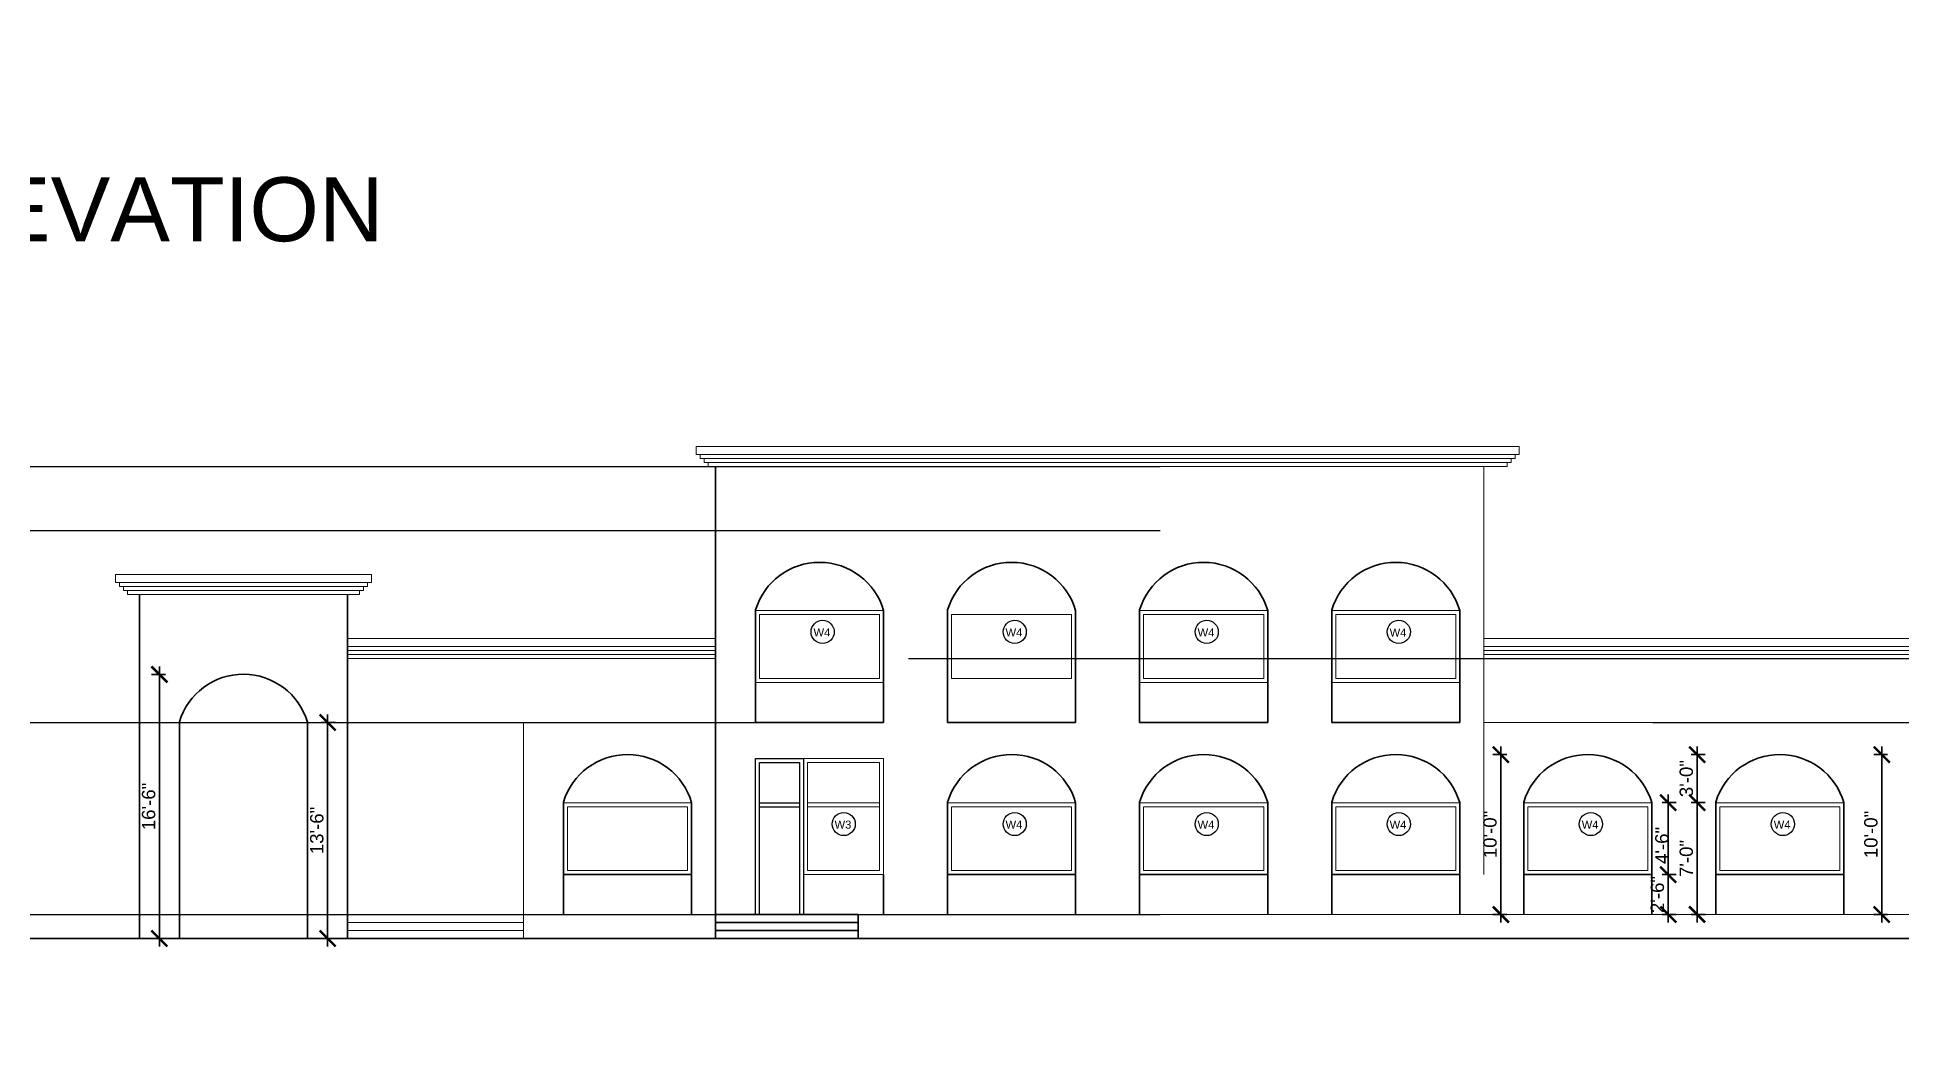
# Model space of a CAD drawing. Header units: feet. Extents: x 15113 to 123217, y -97269 to -8247.
# Drawn here: x 28324 to 29722, y -30204 to -29454 of the extents above; entities that cross this region are included whole.
import ezdxf

# ---------------------------------------------------------------- set-up
doc = ezdxf.new("R2010")
doc.units = ezdxf.units.FT
doc.header["$LTSCALE"] = 50.2
doc.header["$MEASUREMENT"] = 0
doc.header["$PDMODE"] = 3
for name, pattern in [('1', [0]), ('DASHED', [0.75, 0.5, -0.25]), ('DOT', [0.25, 0, -0.25])]:
    doc.linetypes.add(name, pattern=pattern)
doc.layers.get('0').update_dxf_attribs({"lineweight": 35})
for name, color, linetype, lineweight in [('door', 42, 'Continuous', 25), ('elevation 2', 7, 'Continuous', 35), ('lvls', 8, 'DASHED', 40), ('WALL', 1, '1', 30), ('WINDOWS', 5, 'Continuous', 30)]:
    doc.layers.add(name, color=color, linetype=linetype, lineweight=lineweight)
doc.layers.add('Railing', color=35, linetype='Continuous')
doc.layers.add('Text', color=164, linetype='Continuous')
doc.styles.add('5.2 INCH', font='arial.ttf', dxfattribs={"height": 5.2})
doc.styles.get("Standard").update_dxf_attribs({"font": 'arial.ttf'})
doc.dimstyles.new('2.2 INCH', dxfattribs={"dimscale": 0, "dimtxt": 5.2, "dimasz": 3.1, "dimexe": 0.18, "dimexo": 1.063, "dimgap": 0.09, "dimtad": 0, "dimdec": 0, "dimzin": 0, "dimdsep": 46, "dimlunit": 4, "dimtxsty": '5.2 INCH', "dimcen": 0, "dimclrd": 230, "dimclre": 230, "dimclrt": 164, "dimadec": 0, "dimazin": 0, "dimtfac": 1, "dimtdec": 0, "dimtofl": 0, "dimtmove": 0, "dimatfit": 3, "dimfxl": 0.5, "dimtolj": 1, "dimtzin": 0, "dimlwd": 15, "dimlwe": 15, "dimarcsym": 0})
doc.dimstyles.new('judicial academy', dxfattribs={"dimtxt": 10, "dimasz": 12, "dimexe": 6, "dimexo": 6, "dimgap": 3, "dimtad": 1, "dimdec": 4, "dimzin": 3, "dimdsep": 46, "dimlunit": 4, "dimtxsty": 'Standard', "dimblk": 'ARCHTICK', "dimcen": -0.09, "dimdle": 6, "dimclrd": 256, "dimclre": 256, "dimadec": 0, "dimazin": 1, "dimtfac": 1, "dimtdec": 4, "dimtofl": 0, "dimtmove": 1, "dimatfit": 1, "dimfxl": 15, "dimfxlon": 1, "dimtolj": 1, "dimtzin": 0, "dimlwd": -1, "dimlwe": -1, "dimarcsym": 0})

# ---------------------------------------------------------------- blocks, each defined once
blk = doc.blocks.new('_ArchTick')
at = {"color": 0, "linetype": 'ByBlock', "const_width": 0.15}
blk.add_lwpolyline([(-0.5, -0.5), (0.5, 0.5)], dxfattribs=at)
blk = doc.blocks.new('*D408')
at = {"transparency": 16777216}
for p, q in [((29707.3, -29986), (29707.3, -30117.9)), ((29711.7, -29992), (29701.3, -29992)), ((29711.7, -30111.9), (29701.3, -30111.9))]:
    blk.add_line(p, q, dxfattribs=at)
at = {"layer": 'Defpoints', "color": 0, "transparency": 16777216}
for p in [(29717.7, -29992, 0.1), (29707.3, -30111.9), (29717.7, -30111.9, 0)]:
    blk.add_point(p, dxfattribs=at)
at = {"transparency": 16777216, "xscale": 12, "yscale": 12, "zscale": 12}
for p, rotation in [((29707.3, -29992), 90), ((29707.3, -30111.9), 270)]:
    blk.add_blockref('_ArchTick', p, dxfattribs=dict(at, rotation=rotation))
at = {"color": 0, "transparency": 16777216, "insert": (29699.2, -30051.9), "char_height": 10, "attachment_point": 5, "rotation": 90}
blk.add_mtext('\\A1;10\'-0"', dxfattribs=at)
blk = doc.blocks.new('*D412')
at = {"transparency": 16777216}
for p, q in [((29542.7, -30028), (29553.2, -30028)), ((29547.2, -30088), (29547.2, -30022)), ((29542.7, -30082), (29553.2, -30082))]:
    blk.add_line(p, q, dxfattribs=at)
at = {"layer": 'Defpoints', "color": 0, "transparency": 16777216}
for p in [(29526.3, -30028, 0), (29547.2, -30028), (29526.3, -30082)]:
    blk.add_point(p, dxfattribs=at)
at = {"transparency": 16777216, "xscale": 12, "yscale": 12, "zscale": 12}
for p, rotation in [((29547.2, -30028), 90), ((29547.2, -30082), 270)]:
    blk.add_blockref('_ArchTick', p, dxfattribs=dict(at, rotation=rotation))
at = {"color": 0, "transparency": 16777216, "insert": (29542.5, -30060.1), "char_height": 10, "attachment_point": 5, "rotation": 90}
blk.add_mtext('\\A1;4\'-6"', dxfattribs=at)
blk = doc.blocks.new('*D413')
at = {"transparency": 16777216}
for p, q in [((29421.7, -29986), (29421.7, -30117.9)), ((29426.2, -29992), (29415.7, -29992)), ((29426.2, -30111.9), (29415.7, -30111.9))]:
    blk.add_line(p, q, dxfattribs=at)
at = {"layer": 'Defpoints', "color": 0, "transparency": 16777216}
for p in [(29432.2, -29992, 0.1), (29421.7, -30111.9), (29432.2, -30111.9, 0)]:
    blk.add_point(p, dxfattribs=at)
at = {"transparency": 16777216, "xscale": 12, "yscale": 12, "zscale": 12}
for p, rotation in [((29421.7, -29992), 90), ((29421.7, -30111.9), 270)]:
    blk.add_blockref('_ArchTick', p, dxfattribs=dict(at, rotation=rotation))
at = {"color": 0, "transparency": 16777216, "insert": (29413.6, -30051.9), "char_height": 10, "attachment_point": 5, "rotation": 90}
blk.add_mtext('\\A1;10\'-0"', dxfattribs=at)
blk = doc.blocks.new('*D414')
at = {"transparency": 16777216}
for p, q in [((29564.4, -30028), (29574.9, -30028)), ((29568.9, -30022), (29568.9, -30117.9)), ((29564.4, -30111.9), (29574.9, -30111.9))]:
    blk.add_line(p, q, dxfattribs=at)
at = {"layer": 'Defpoints', "color": 0, "transparency": 16777216}
for p in [(29528.7, -30028, 0.1), (29528.7, -30111.9, 0), (29568.9, -30111.9)]:
    blk.add_point(p, dxfattribs=at)
at = {"transparency": 16777216, "xscale": 12, "yscale": 12, "zscale": 12}
for p, rotation in [((29568.9, -30028), 90), ((29568.9, -30111.9), 270)]:
    blk.add_blockref('_ArchTick', p, dxfattribs=dict(at, rotation=rotation))
at = {"color": 0, "transparency": 16777216, "insert": (29560.8, -30069.9), "char_height": 10, "attachment_point": 5, "rotation": 90}
blk.add_mtext('\\A1;7\'-0"', dxfattribs=at)
blk = doc.blocks.new('*D415')
at = {"transparency": 16777216}
for p, q in [((29542.7, -30082), (29553.2, -30082)), ((29547.2, -30076), (29547.2, -30117.9)), ((29542.7, -30111.9), (29553.2, -30111.9))]:
    blk.add_line(p, q, dxfattribs=at)
at = {"layer": 'Defpoints', "color": 0, "transparency": 16777216}
for p in [(29523.7, -30082, 0.1), (29523.7, -30111.9, 0), (29547.2, -30111.9)]:
    blk.add_point(p, dxfattribs=at)
at = {"transparency": 16777216, "xscale": 12, "yscale": 12, "zscale": 12}
for p, rotation in [((29547.2, -30082), 90), ((29547.2, -30111.9), 270)]:
    blk.add_blockref('_ArchTick', p, dxfattribs=dict(at, rotation=rotation))
at = {"color": 0, "transparency": 16777216, "insert": (29539.1, -30096.9), "char_height": 10, "attachment_point": 5, "rotation": 90}
blk.add_mtext('\\A1;2\'-6"', dxfattribs=at)
blk = doc.blocks.new('*D416')
at = {"transparency": 16777216}
for p, q in [((29568.9, -29986), (29568.9, -30034)), ((29564.4, -29992), (29574.9, -29992)), ((29564.4, -30028), (29574.9, -30028))]:
    blk.add_line(p, q, dxfattribs=at)
at = {"layer": 'Defpoints', "color": 0, "transparency": 16777216}
for p in [(29523.4, -29992, -0.1), (29528.7, -30028, 0), (29568.9, -30028)]:
    blk.add_point(p, dxfattribs=at)
at = {"transparency": 16777216, "xscale": 12, "yscale": 12, "zscale": 12}
for p, rotation in [((29568.9, -29992), 90), ((29568.9, -30028), 270)]:
    blk.add_blockref('_ArchTick', p, dxfattribs=dict(at, rotation=rotation))
at = {"color": 0, "transparency": 16777216, "insert": (29560.8, -30010), "char_height": 10, "attachment_point": 5, "rotation": 90}
blk.add_mtext('\\A1;3\'-0"', dxfattribs=at)
blk = doc.blocks.new('*D465')
at = {"transparency": 16777216}
for p, q in [((28415.9, -29925.9), (28415.9, -30135.9)), ((28420.4, -29931.9), (28409.9, -29931.9)), ((28420.4, -30129.9), (28409.9, -30129.9))]:
    blk.add_line(p, q, dxfattribs=at)
at = {"layer": 'Defpoints', "color": 0, "transparency": 16777216}
for p in [(28430.9, -29931.9), (28415.9, -30129.9), (28430.9, -30129.9)]:
    blk.add_point(p, dxfattribs=at)
at = {"transparency": 16777216, "xscale": 12, "yscale": 12, "zscale": 12}
for p, rotation in [((28415.9, -29931.9), 90), ((28415.9, -30129.9), 270)]:
    blk.add_blockref('_ArchTick', p, dxfattribs=dict(at, rotation=rotation))
at = {"color": 0, "transparency": 16777216, "insert": (28407.8, -30030.9), "char_height": 10, "attachment_point": 5, "rotation": 90}
blk.add_mtext('\\A1;16\'-6"', dxfattribs=at)
blk = doc.blocks.new('*D466')
at = {"transparency": 16777216}
for p, q in [((28537.5, -29967.9), (28548, -29967.9)), ((28542, -29961.9), (28542, -30135.9)), ((28537.5, -30129.9), (28548, -30129.9))]:
    blk.add_line(p, q, dxfattribs=at)
at = {"layer": 'Defpoints', "color": 0, "transparency": 16777216}
for p in [(28527.1, -29967.9), (28527.1, -30129.9), (28542, -30129.9)]:
    blk.add_point(p, dxfattribs=at)
at = {"transparency": 16777216, "xscale": 12, "yscale": 12, "zscale": 12}
for p, rotation in [((28542, -29967.9), 90), ((28542, -30129.9), 270)]:
    blk.add_blockref('_ArchTick', p, dxfattribs=dict(at, rotation=rotation))
at = {"color": 0, "transparency": 16777216, "insert": (28533.9, -30048.9), "char_height": 10, "attachment_point": 5, "rotation": 90}
blk.add_mtext('\\A1;13\'-6"', dxfattribs=at)
blk = doc.blocks.new('*D509')
at = {"layer": 'Defpoints', "color": 0, "transparency": 16777216}
for p in [(28579.7, -26191.3), (28579.7, -42333), (28435.7, -42371.2)]:
    blk.add_point(p, dxfattribs=at)
at = {"layer": 'WALL', "color": 230, "linetype": 'DOT', "lineweight": 15, "transparency": 16777216}
for p, q in [((28435.7, -42333.5), (28435.7, -42332.9)), ((28579.7, -42332.5), (28579.7, -42333.2))]:
    blk.add_line(p, q, dxfattribs=at)
at = {"layer": 'WALL', "color": 230, "lineweight": 15, "transparency": 16777216}
for p, q in [((28438.8, -42333), (28478.7, -42333)), ((28576.6, -42333), (28536.8, -42333))]:
    blk.add_line(p, q, dxfattribs=at)
at = {"layer": 'WALL', "color": 230, "transparency": 16777216}
for points in [[(28438.8, -42332.5), (28438.8, -42333.6), (28435.7, -42333)], [(28576.6, -42332.5), (28576.6, -42333.6), (28579.7, -42333)]]:
    blk.add_solid(points, dxfattribs=at)
at = {"layer": 'WALL', "color": 164, "transparency": 16777216, "insert": (28507.7, -42333), "char_height": 5.2, "attachment_point": 5, "style": '5.2 INCH'}
blk.add_mtext("\\A1;{\\H6.948x;12'}", dxfattribs=at)

msp = doc.modelspace()

# ---------------------------------------------------------------- linework, layer by layer
at = {"layer": 'door'}
for p, q in [((28865.86935, -30028.1297), (28895.86935, -30028.1297)), ((28865.86935, -30031.1297), (28895.86935, -30031.1297))]:
    msp.add_line(p, q, dxfattribs=at)
for points in [[(28898.86935, -30111.94029), (28862.86935, -30111.94029), (28862.86935, -29994.94029), (28898.86935, -29994.94029)], [(28895.86935, -30111.94029), (28865.86935, -30111.94029), (28865.86935, -29997.94029), (28895.86935, -29997.94029)]]:
    msp.add_lwpolyline(points, close=True, dxfattribs=at)
at = {"layer": 'elevation 2', "color": 1, "lineweight": 18, "ltscale": 4}
for p, q in [((28818.33861, -29760.86088, -0.34644), (28818.33861, -29766.86088, -0.34644)), ((29435.4001, -29760.86089, -0.34644), (28818.33861, -29760.8609, -0.02995)), ((29435.4001, -29760.86088, -0.34644), (29435.4001, -29766.86088, -0.34644)), ((28818.33861, -29766.86088, -0.26462), (29435.4001, -29766.86088, -0.25177)), ((28821.33861, -29766.86088, -0.34644), (28821.33861, -29769.86088, -0.34644)), ((28824.33861, -29769.86088, -0.34644), (28824.33861, -29772.86088, -0.34644)), ((28824.33861, -29769.86088, -0.34644), (28824.33861, -29772.86088, -0.34644)), ((28827.33861, -29772.86088, -0.34644), (28827.33861, -29775.86088, -0.34644)), ((29426.4001, -29772.86088, -0.34644), (29426.4001, -29775.86088, -0.34644)), ((29429.4001, -29769.86088, -0.34644), (29429.4001, -29772.86088, -0.34644)), ((29429.4001, -29769.86088, -0.34644), (29429.4001, -29772.86088, -0.34644)), ((29432.4001, -29766.86088, -0.34644), (29432.4001, -29769.86088, -0.34644)), ((28382.86935, -29856.86092, 0.18762), (28382.86935, -29862.86092, 0.18762)), ((28574.86935, -29856.86092, 0.18762), (28382.86935, -29856.86092, 0.18762)), ((28574.86935, -29856.86092, 0.18762), (28574.86935, -29862.86092, 0.18762)), ((28574.86935, -29862.86092, 0.18762), (28382.86935, -29862.86092, 0.18762)), ((28385.86935, -29862.86092, 0.18762), (28385.86935, -29865.86092, 0.18762)), ((28571.86935, -29865.86092, 0.18762), (28385.86935, -29865.86092, 0.18762)), ((28388.86935, -29865.86092, 0.18762), (28388.86935, -29868.86092, 0.18762)), ((28388.86935, -29865.86092, 0.18762), (28388.86935, -29868.86092, 0.18762)), ((28568.86935, -29868.86092, 0.18762), (28388.86935, -29868.86092, 0.18762)), ((28391.86935, -29868.86092, 0.15724), (28391.86935, -29871.86092, 0.15749)), ((28391.86935, -29868.86092, 0.18762), (28391.86935, -29871.86092, 0.18762)), ((28391.86935, -29868.86092, 0.18762), (28391.86935, -29871.86092, 0.18762)), ((28565.86935, -29871.86092, 0.18762), (28391.86935, -29871.86092, 0.18762)), ((28565.86935, -29868.86092, 0.15724), (28565.86935, -29871.86092, 0.15749)), ((28565.86935, -29868.86092, 0.18762), (28565.86935, -29871.86092, 0.18762)), ((28565.86935, -29868.86092, 0.18762), (28565.86935, -29871.86092, 0.18762)), ((28568.86935, -29865.86092, 0.18762), (28568.86935, -29868.86092, 0.18762)), ((28568.86935, -29865.86092, 0.18762), (28568.86935, -29868.86092, 0.18762)), ((28571.86935, -29862.86092, 0.18762), (28571.86935, -29865.86092, 0.18762)), ((28832.83915, -29904.8609, 0.06164), (28556.86935, -29904.8609, 0.06164)), ((28832.83915, -29910.8609, 0.06164), (28556.86935, -29910.8609, 0.06164)), ((28832.83915, -29913.8609, 0.06164), (28556.86935, -29913.8609, 0.06164)), ((28832.83915, -29916.8609, 0.06164), (28556.86935, -29916.8609, 0.06164)), ((30173.4001, -29904.86089, -0.09583), (29408.86935, -29904.8609, 0.29629)), ((29408.86935, -29910.86088, -0.01709), (30173.4001, -29910.86088, -0.00116)), ((28832.83915, -29919.8609, 0.06164), (28556.86935, -29919.8609, 0.06164)), ((30164.4001, -29919.86088, -0.09583), (29408.86935, -29919.86088))]:
    msp.add_line(p, q, dxfattribs=at)
at = {"layer": 'elevation 2', "ltscale": 4}
for p, q in [((28862.86935, -29883.50974), (28862.86935, -29937.86088)), ((28958.86935, -29937.86088), (28958.86935, -29883.86088)), ((29006.86297, -29883.50974, -0.03149), (29006.86297, -29937.86088, -0.03149)), ((29102.86297, -29937.86088, -0.03149), (29102.86297, -29883.86088, -0.03149)), ((29150.86297, -29883.50974, -0.03149), (29150.86297, -29937.86088, -0.03149)), ((29246.86297, -29937.86088, -0.03149), (29246.86297, -29883.86088, -0.03149)), ((29294.86935, -29883.5236), (29294.86935, -29937.87474)), ((29390.86935, -29937.87474), (29390.86935, -29883.87474)), ((28832.83915, -29919.86089, 0.2821), (28832.83915, -30129.94029, -0.03149)), ((28862.87573, -29967.86088, 0.03149), (28958.86935, -29967.86088)), ((29006.86935, -29967.86088), (29102.86297, -29967.86088, -0.03149)), ((29150.86935, -29967.86088), (29246.86297, -29967.86088, -0.03149)), ((29294.87573, -29967.86088, 0.03149), (29390.86935, -29967.86088)), ((28939.70269, -30117.94029), (28832.86935, -30117.94029)), ((28939.70269, -30123.94029), (28832.86935, -30123.94029)), ((27911.26977, -30129.94029), (30264.93068, -30129.94029))]:
    msp.add_line(p, q, dxfattribs=at)
at = {"layer": 'elevation 2', "lineweight": 18, "ltscale": 4}
for p, q in [((28832.83915, -29967.86035, 0.0315), (28556.86935, -29967.86088)), ((28688.86935, -30129.94029), (28688.86935, -29967.86088)), ((30158.86935, -29967.86088, -0.28307), (29408.86935, -29967.86088)), ((28939.70269, -30111.94029), (30158.86935, -30111.94029)), ((28688.86935, -30117.94029), (28556.86935, -30117.94029)), ((28688.86935, -30123.94029), (28556.86935, -30123.94029)), ((30158.86935, -30129.94029, 0.03149), (28939.70269, -30129.94029))]:
    msp.add_line(p, q, dxfattribs=at)
at = {"layer": 'elevation 2', "color": 1, "lineweight": 18, "ltscale": 4}
for points, elevation in [([(28821.33861, -29769.86088), (29432.4001, -29769.86088)], -0.25195), ([(28824.33861, -29772.86089), (29429.4001, -29772.86088)], -0.25195), ([(29408.86935, -29913.86088), (30170.4001, -29913.86088)], -0.00135), ([(29408.86935, -29916.8609), (30167.4001, -29916.86088)], -0.00135), ([(30167.4001, -29916.86089), (29408.86935, -29916.86089)], 0.2506)]:
    msp.add_lwpolyline(points, dxfattribs=dict(at, elevation=elevation))
for points in [[(29429.4001, -29772.86089), (28824.33861, -29772.86089)], [(28827.33861, -29775.86089), (29426.4001, -29775.86088)]]:
    msp.add_lwpolyline(points, dxfattribs=at)
at = {"layer": 'elevation 2', "ltscale": 4}
for points, elevation in [([(28832.83915, -30129.94058), (28832.86935, -29775.86089)], -0.03149), ([(28400.86935, -30129.94029), (28400.86935, -29871.86092)], -0.22046), ([(28556.86935, -30129.94029), (28556.86935, -29871.86092)], -0.22046), ([(28862.87573, -29967.86088), (28862.87573, -29937.84702)], 0.03149), ([(29102.86297, -29967.86088), (29102.86297, -29931.84702)], -0.03149), ([(29246.86297, -29967.86088), (29246.86297, -29931.84702)], -0.03149), ([(29294.87573, -29967.86088), (29294.87573, -29937.84702)], 0.03149), ([(28718.86935, -30111.94029), (28718.86935, -30081.92644)], 0.03149), ([(29102.86297, -30111.94029), (29102.86297, -30075.92644)], -0.03149), ([(29246.86297, -30111.94029), (29246.86297, -30075.92644)], -0.03149), ([(29438.87573, -30111.94029), (29438.87573, -30081.94029)], 0.03149), ([(29582.87573, -30111.94029), (29582.87573, -30081.94029)], 0.03149)]:
    msp.add_lwpolyline(points, dxfattribs=dict(at, elevation=elevation))
for points in [[(28832.86935, -29904.8609), (28832.86935, -29775.86088)], [(28958.86935, -29967.86088), (28958.86935, -29931.84702)], [(29006.86935, -29967.86088), (29006.86935, -29937.84702)], [(29150.86935, -29967.86088), (29150.86935, -29937.84702)], [(29390.86935, -29967.86088), (29390.86935, -29931.84702)], [(28814.86297, -30111.94029), (28814.86297, -30075.92644)], [(28958.86935, -30111.94029), (28958.86935, -30081.92644)], [(29006.86935, -30111.94029), (29006.86935, -30081.92644)], [(29150.86935, -30111.94029), (29150.86935, -30081.92644)], [(29294.86935, -30111.96801), (29294.86935, -30081.95415)], [(29390.86935, -30111.94029), (29390.86935, -30075.94029)], [(29534.86935, -30111.94029), (29534.86935, -30075.94029)], [(29678.86935, -30111.94029), (29678.86935, -30075.94029)]]:
    msp.add_lwpolyline(points, dxfattribs=at)
at = {"layer": 'elevation 2', "lineweight": 18, "ltscale": 4}
for points in [[(29408.86935, -30081.94029), (29408.86935, -29775.86088)], [(28430.86935, -30129.94029), (28526.86935, -30129.94029)]]:
    msp.add_lwpolyline(points, dxfattribs=at)
at = {"layer": 'elevation 2', "ltscale": 4}
for points in [[(28526.8584, -29967.75089, 0.7463358917), (28430.8584, -29967.39975), (28430.8584, -30129.94029), (28526.8584, -30129.94029)], [(28814.86297, -30027.94029, 0.7463358917), (28718.86297, -30027.58916), (28718.86297, -30081.94029), (28814.86297, -30081.94029)], [(29390.86935, -30027.95415, 0.7463358917), (29294.86935, -30027.60301), (29294.86935, -30081.95415), (29390.86935, -30081.95415)], [(29534.86935, -30027.95415, 0.7463358917), (29438.86935, -30027.60301), (29438.86935, -30081.95415), (29534.86935, -30081.95415)], [(29678.86935, -30027.95415, 0.7463358917), (29582.86935, -30027.60301), (29582.86935, -30081.95415), (29678.86935, -30081.95415)]]:
    msp.add_lwpolyline(points, format="xyb", close=True, dxfattribs=at)
at = {"layer": 'elevation 2', "ltscale": 4, "elevation": -0.03149}
for points in [[(29102.86297, -30027.94029, 0.7463358917), (29006.86297, -30027.58916), (29006.86297, -30081.94029), (29102.86297, -30081.94029)], [(29246.86297, -30027.94029, 0.7463358917), (29150.86297, -30027.58916), (29150.86297, -30081.94029), (29246.86297, -30081.94029)]]:
    msp.add_lwpolyline(points, format="xyb", close=True, dxfattribs=at)
at = {"layer": 'elevation 2', "lineweight": 18, "ltscale": 4, "elevation": -0.00462}
msp.add_lwpolyline([(28832.83915, -30111.94029), (28556.86935, -30111.94029), (28556.86935, -30129.94029), (28832.83915, -30129.94029)], close=True, dxfattribs=at)
at = {"layer": 'elevation 2', "ltscale": 4}
msp.add_lwpolyline([(28832.86935, -30111.94029), (28939.70269, -30111.94029), (28939.70269, -30129.94029), (28832.86935, -30129.94029)], close=True, dxfattribs=at)
for centre in [(28910.81725, -29897.93035), (29054.81087, -29897.93035, -0.03149), (29198.81087, -29897.93035, -0.03149), (29342.81725, -29897.94421)]:
    msp.add_arc(centre, 50.0695, 16.31982865, 163.2610322, dxfattribs=at)
at = {"layer": 'lvls', "lineweight": 25, "ltscale": 50}
for p, q in [((27911.26977, -29775.86088, 0.03149), (30264.93068, -29775.86088, 0.03149)), ((27911.26977, -29823.86088, 0.06262), (30264.93068, -29823.86088, 0.06262)), ((28977.46068, -29919.86088, 0.03145), (30264.93068, -29919.86088, 0.03188)), ((27653.26977, -29967.86042, 0.0311), (30006.93068, -29967.86042, 0.03188)), ((27911.26977, -30111.94029), (30264.93068, -30111.94029))]:
    msp.add_line(p, q, dxfattribs=at)
at = {"layer": 'Railing'}
msp.add_line((28400.86935, -29967.94029), (28556.86935, -29967.94029), dxfattribs=at)
at = {"layer": 'Text', "ltscale": 4}
for centre in [(28913.1843, -29899.96698, 0.06299), (29057.17792, -29899.96698, 0.03149), (29201.17792, -29899.96698, 0.03149), (29345.1843, -29899.98084, 0.06299), (28928.94945, -30044.0464, 0.03149), (29057.17792, -30044.0464, 0.03149), (29201.17792, -30044.0464, 0.03149), (29345.1843, -30044.06026, 0.06299), (29489.1843, -30044.06026, 0.06299), (29633.1843, -30044.06026, 0.06299)]:
    msp.add_circle(centre, 8.67888, dxfattribs=at)
at = {"layer": 'WINDOWS', "lineweight": 15}
for p, q in [((28901.86935, -30028.1297), (28955.86935, -30028.1297)), ((28901.86935, -30031.1297), (28955.86935, -30031.1297)), ((29006.85566, -30029.58914, -0.03149), (29006.86297, -30029.58917, -0.03149))]:
    msp.add_line(p, q, dxfattribs=at)
for points in [[(28862.8803, -29884.03643), (28958.8803, -29884.03643), (28958.86935, -29937.86088), (28862.86935, -29937.86088)], [(28865.87966, -29887.03643), (28955.87966, -29887.03643), (28955.86999, -29934.86088), (28865.86999, -29934.86088)], [(29294.8803, -29884.05029), (29390.8803, -29884.05029), (29390.86935, -29937.87474), (29294.86935, -29937.87474)], [(29297.87966, -29887.05029), (29387.87966, -29887.05029), (29387.86999, -29934.87474), (29297.86999, -29934.87474)], [(28958.86935, -30081.94029), (28898.86935, -30081.94029), (28898.86935, -29994.94029), (28958.86935, -29994.94029)], [(28955.86935, -30078.94029), (28901.86935, -30078.94029), (28901.86935, -29997.94029), (28955.86935, -29997.94029)], [(28718.87392, -30028.1297), (28814.87392, -30028.1297), (28814.86297, -30081.95415), (28718.86297, -30081.95415)], [(29294.8803, -30028.1297), (29390.8803, -30028.1297), (29390.86935, -30081.95415), (29294.86935, -30081.95415)], [(29438.8803, -30028.1297), (29534.8803, -30028.1297), (29534.86935, -30081.95415), (29438.86935, -30081.95415)], [(29582.8803, -30028.1297), (29678.8803, -30028.1297), (29678.86935, -30081.95415), (29582.86935, -30081.95415)], [(28721.87328, -30031.1297), (28811.87328, -30031.1297), (28811.86361, -30078.95415), (28721.86361, -30078.95415)], [(29297.87966, -30031.1297), (29387.87966, -30031.1297), (29387.86999, -30078.95415), (29297.86999, -30078.95415)], [(29441.87966, -30031.1297), (29531.87966, -30031.1297), (29531.86999, -30078.95415), (29441.86999, -30078.95415)], [(29585.87966, -30031.1297), (29675.87966, -30031.1297), (29675.86999, -30078.95415), (29585.86999, -30078.95415)]]:
    msp.add_lwpolyline(points, close=True, dxfattribs=at)
at = {"layer": 'WINDOWS', "lineweight": 15, "elevation": -0.03149}
for points in [[(29009.87328, -29887.03643), (29099.87328, -29887.03643), (29099.86361, -29934.86088), (29009.86361, -29934.86088)], [(29150.87392, -29884.03643), (29246.87392, -29884.03643), (29246.86297, -29937.86088), (29150.86297, -29937.86088)], [(29153.87328, -29887.03643), (29243.87328, -29887.03643), (29243.86361, -29934.86088), (29153.86361, -29934.86088)], [(29006.87392, -30028.1297), (29102.87392, -30028.1297), (29102.86297, -30081.95415), (29006.86297, -30081.95415)], [(29150.87392, -30028.1297), (29246.87392, -30028.1297), (29246.86297, -30081.95415), (29150.86297, -30081.95415)], [(29009.87328, -30031.1297), (29099.87328, -30031.1297), (29099.86361, -30078.95415), (29009.86361, -30078.95415)], [(29153.87328, -30031.1297), (29243.87328, -30031.1297), (29243.86361, -30078.95415), (29153.86361, -30078.95415)]]:
    msp.add_lwpolyline(points, close=True, dxfattribs=at)
msp.add_lwpolyline([(29099.86297, -30027.94677, 0.0000970379), (29099.85747, -30027.9293)], format="xyb", dxfattribs=at)

# ---------------------------------------------------------------- texts
at = {"layer": 'WALL', "color": 0, "ltscale": 4}
for s, heights, insert, char_height, attachment_point in [('FRONT ELEVATION', [0], (27958.06055, -29559.08894, 0.03149), 48, 1), ('W4', [17.4502], (28918.90783, -29897.43503), 6, 3), ('W4', [17.4502], (29062.90145, -29897.43503, -0.03149), 6, 3), ('W4', [17.4502], (29206.90145, -29897.43503, -0.03149), 6, 3), ('W4', [17.4502], (29350.90783, -29897.44889), 6, 3), ('W3', [17.4502], (28934.67298, -30041.51445, -0.03149), 6, 3), ('W4', [17.4502], (29062.90145, -30041.51445, -0.03149), 6, 3), ('W4', [17.4502], (29206.90145, -30041.51445, -0.03149), 6, 3), ('W4', [17.4502], (29350.90783, -30041.52831), 6, 3), ('W4', [17.4502], (29494.90783, -30041.52831), 6, 3), ('W4', [17.4502], (29638.90783, -30041.52831), 6, 3)]:
    msp.add_mtext_dynamic_manual_height_columns(s, width=1732.9701349, gutter_width=75, heights=heights, dxfattribs=dict(at, insert=insert, char_height=char_height, attachment_point=attachment_point))

# ---------------------------------------------------------------- dimensions: what is measured, and where the dimension line sits
for base, p1, p2, picture, middle in [((28415.94092, -30129.94029), (28430.8584, -29931.94029), (28430.8584, -30129.94029), '*D465', (28407.83519, -30030.94029)), ((28542.03796, -30129.94029), (28527.12047, -29967.94029), (28527.12047, -30129.94029), '*D466', (28533.92882, -30048.94029)), ((29421.73706, -30111.94029, -0.03144), (29432.161, -29991.95415, 0.06115), (29432.161, -30111.94029, -0.03149), '*D413', (29413.63134, -30051.94722, -0.03144)), ((29568.88882, -30027.95415, 0.0612), (29523.36044, -29991.95415, -0.03144), (29528.74724, -30027.95415, 0.06115), '*D416', (29560.77968, -30009.95415, 0.0612)), ((29707.26607, -30111.94029, -0.03144), (29717.69001, -29991.95415, 0.06115), (29717.69001, -30111.94029, -0.03149), '*D408', (29699.16034, -30051.94722, -0.03144)), ((29568.88882, -30111.94029, -0.03144), (29528.74724, -30027.95415, 0.06115), (29528.74724, -30111.94029, -0.03149), '*D414', (29560.78309, -30069.94722, -0.03144))]:
    dim = msp.add_linear_dim(base=base, p1=p1, p2=p2, angle=90, dimstyle='judicial academy', override={"dimfxl": 4.5})
    dim.commit()
    dim.dimension.update_dxf_attribs({"geometry": picture, "text_midpoint": middle})
for base, p1, p2, picture, middle in [((29547.24914, -30027.95415), (29526.26045, -30081.95415), (29526.26045, -30027.95415, -0.03144), '*D412', (29550.59465, -30060.06328)), ((29547.24914, -30111.94029, -0.03144), (29523.65669, -30081.95415, 0.06115), (29523.65669, -30111.94029, -0.03149), '*D415', (29547.24914, -30096.94722, -0.03144))]:
    dim = msp.add_linear_dim(base=base, p1=p1, p2=p2, angle=90, dimstyle='judicial academy', override={"dimfxl": 4.5})
    dim.commit()
    dim.dimension.update_dxf_attribs({"geometry": picture, "text_midpoint": middle, "dimtype": 160})
at = {"layer": 'WALL'}
dim = msp.add_linear_dim(base=(28579.70081, -42333.04282), p1=(28435.70501, -42371.16814), p2=(28579.70081, -26191.29584), text='{\\H6.948x;<>}', dimstyle='2.2 INCH', override={"dimscale": 1, "dimfxlon": 1, "dimtfillclr": 2}, dxfattribs=at)
dim.commit()
dim.dimension.update_dxf_attribs({"geometry": '*D509', "text_midpoint": (28507.70291, -42333.04282)})

doc.saveas('drawing.dxf')
